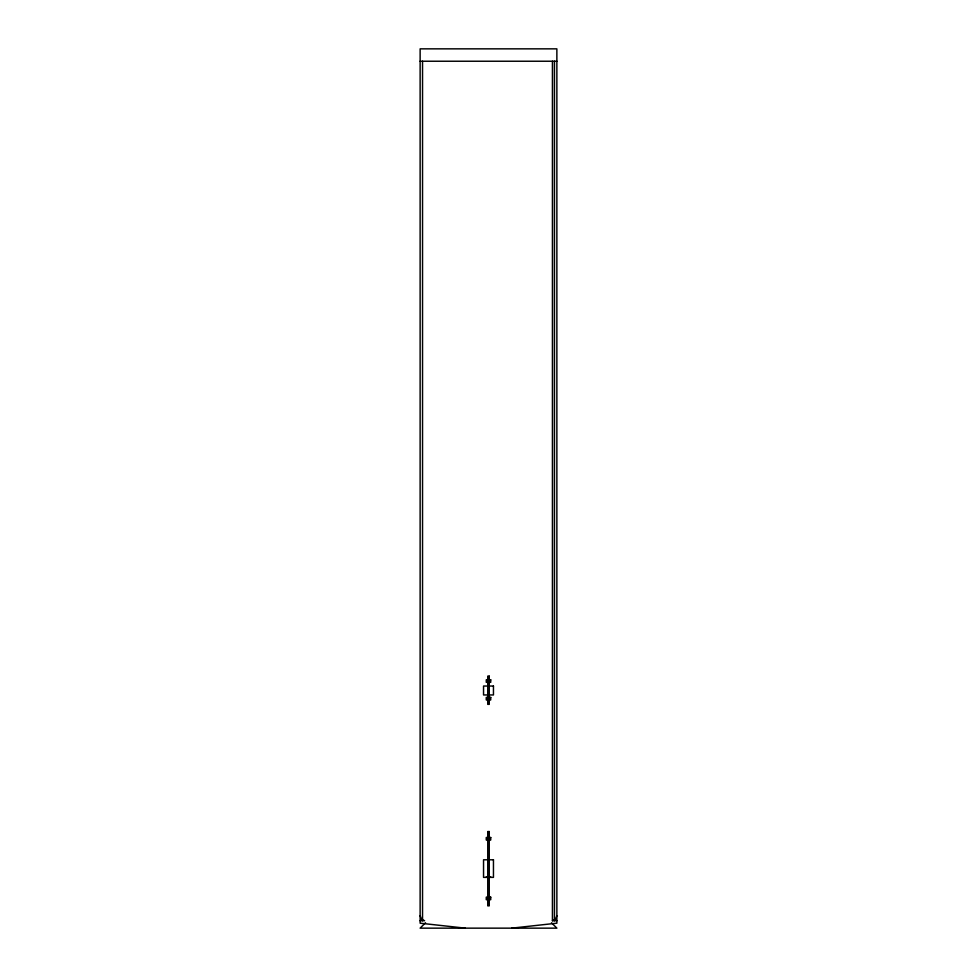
<?xml version="1.0" encoding="UTF-8"?>
<svg xmlns="http://www.w3.org/2000/svg" width="977" height="977" viewBox="0 0 977 977"><rect width="100%" height="100%" fill="white"/><g stroke="black" fill="none" stroke-linecap="round" stroke-linejoin="round"><path stroke-width="1.47" d="M486.9 682.312L487.547 679.845M556.866 915.767L555.498 919.186L552.432 920.725L552.432 61.233M425.52 922.764L420.134 928.15L556.866 928.15L551.48 922.764M511.777 928.15L556.866 923.192L556.866 48.85L420.134 48.85L420.134 923.192L465.223 928.15M420.134 61.233L556.866 61.233M487.755 677.146L489.245 677.146M487.755 679.589L489.245 679.589M487.755 700.9L489.245 700.9M487.755 703.342L489.245 703.342M487.755 832.563L489.245 832.563M487.755 835.017L489.245 835.017M486.265 876.882L490.735 876.882M487.755 902.394L489.245 902.394M487.755 904.836L489.245 904.836M420.134 920.725L424.568 920.725L421.502 919.186L420.134 915.767M552.432 920.725L556.866 920.725M554.46 61.233L554.46 920.725M489.733 679.845L489.733 682.312M489.733 697.431L489.733 699.898M489.733 837.497L489.733 839.976M489.733 897.191L489.733 899.67M487.267 679.845L487.267 682.312M487.267 697.431L487.267 699.898M487.267 837.497L487.267 839.976M487.267 897.191L487.267 899.67M422.54 61.233L422.54 920.725M489.245 676.121L487.755 676.121L487.755 704.356L489.245 704.356L489.245 676.121M490.735 679.845L486.265 679.845L486.265 682.312L490.735 682.312L490.735 679.845M493.458 686.037L483.542 686.037L483.542 694.952L493.458 694.952L493.458 686.037M490.735 697.431L486.265 697.431L486.265 699.898L490.735 699.898L490.735 697.431M489.245 831.549L487.755 831.549L487.755 905.862L489.245 905.862L489.245 831.549M490.735 837.497L486.265 837.497L486.265 839.976L490.735 839.976L490.735 837.497M493.458 859.784L483.542 859.784L483.542 877.37L493.458 877.37L493.458 859.784M490.735 897.191L486.265 897.191L486.265 899.67L490.735 899.67L490.735 897.191"/></g></svg>
